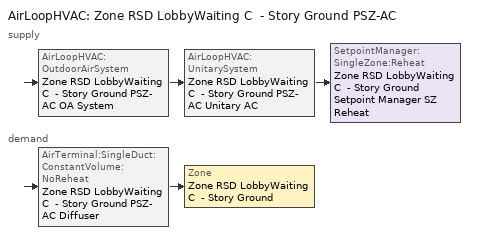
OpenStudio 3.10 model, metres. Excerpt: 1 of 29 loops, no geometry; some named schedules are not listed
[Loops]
AirLoopHVAC 'Zone RSD LobbyWaiting C  - Story Ground PSZ-AC'
 supply: AirLoopHVAC:OutdoorAirSystem 'Zone RSD LobbyWaiting C  - Story Ground PSZ-AC OA System' > AirLoopHVAC:UnitarySystem 'Zone RSD LobbyWaiting C  - Story Ground PSZ-AC Unitary AC' > SetpointManager:SingleZone:Reheat 'Zone RSD LobbyWaiting C  - Story Ground Setpoint Manager SZ Reheat'
 demand: AirTerminal:SingleDuct:ConstantVolume:NoReheat 'Zone RSD LobbyWaiting C  - Story Ground PSZ-AC Diffuser' > Zone 'Zone RSD LobbyWaiting C  - Story Ground'
[Sizing:Zone]
Zone RSD LobbyWaiting C  - Story Ground: Zone Cooling Design Supply Air Temperature Input Method=SupplyAirTemperature; Zone Cooling Design Supply Air Temperature {C}=12.7778; Zone Cooling Design Supply Air Temperature Difference {deltaC}=11.11; Zone Heating Design Supply Air Temperature Input Method=SupplyAirTemperature; Zone Heating Design Supply Air Temperature {C}=50; Zone Heating Design Supply Air Temperature Difference {deltaC}=11.11; Zone Cooling Design Supply Air Humidity Ratio {kg-H2O/kg-air}=0.0085; Zone Heating Design Supply Air Humidity Ratio {kg-H2O/kg-air}=0.008; Cooling Design Air Flow Method=DesignDay; Heating Design Air Flow Method=DesignDay; Account for Dedicated Outdoor Air System=No; Dedicated Outdoor Air System Control Strategy=NeutralSupplyAir; Dedicated Outdoor Air Low Setpoint Temperature for Design {C}=autosize; Dedicated Outdoor Air High Setpoint Temperature for Design {C}=autosize; Zone Load Sizing Method=Sensible Load Only No Latent Load; Zone Latent Cooling Design Supply Air Humidity Ratio Input Method=HumidityRatioDifference; Zone Cooling Design Supply Air Humidity Ratio Difference {kgWater/kgDryAir}=0.005; Zone Latent Heating Design Supply Air Humidity Ratio Input Method=HumidityRatioDifference; Zone Humidification Design Supply Air Humidity Ratio Difference {kgWater/kgDryAir}=0.005; Sizing Option=Coincident
[Zone equipment]
Zone RSD LobbyWaiting C  - Story Ground: Zone RSD LobbyWaiting C  - Story Ground PSZ-AC Diffuser
[AirLoopHVAC]
Zone RSD LobbyWaiting C  - Story Ground PSZ-AC: Availability Schedule=Always On Discrete; Design Supply Air Flow Rate {m3/s}=0.189802; Design Return Air Flow Fraction of Supply Air Flow=1
[Sizing:System]
Zone RSD LobbyWaiting C  - Story Ground PSZ-AC: Type of Load to Size On=Sensible; Design Outdoor Air Flow Rate {m3/s}=0.189802; Central Heating Maximum System Air Flow Ratio=1; Preheat Design Temperature {C}=7.22222; Preheat Design Humidity Ratio {kg-H2O/kg-Air}=0.008; Precool Design Temperature {C}=12.7778; Precool Design Humidity Ratio {kg-H2O/kg-Air}=0.008; Central Cooling Design Supply Air Temperature {C}=12.7778; Central Heating Design Supply Air Temperature {C}=50; Sizing Option=Coincident; 100% Outdoor Air in Cooling=No; 100% Outdoor Air in Heating=No; Central Cooling Design Supply Air Humidity Ratio {kg-H2O/kg-Air}=0.0085; Central Heating Design Supply Air Humidity Ratio {kg-H2O/kg-Air}=0.008; Cooling Design Air Flow Method=DesignDay; Heating Design Air Flow Method=DesignDay; System Outdoor Air Method=ZoneSum; Zone Maximum Outdoor Air Fraction=1; Cooling Supply Air Flow Rate Per Floor Area {m3/s-m2}=0.00996765; Cooling Fraction of Autosized Cooling Supply Air Flow Rate=1; Cooling Supply Air Flow Rate Per Unit Cooling Capacity {m3/s-W}=3.94755e-05; Heating Supply Air Flow Rate Per Floor Area {m3/s-m2}=0.00996765; Heating Fraction of Autosized Heating Supply Air Flow Rate=1; Heating Fraction of Autosized Cooling Supply Air Flow Rate=1; Heating Supply Air Flow Rate Per Unit Heating Capacity {m3/s-W}=3.15882e-05; Cooling Design Capacity Method=CoolingDesignCapacity; Cooling Design Capacity {W}=2770.8; Cooling Design Capacity Per Floor Area {W/m2}=234.7; Fraction of Autosized Cooling Design Capacity=1; Heating Design Capacity Method=HeatingDesignCapacity; Heating Design Capacity {W}=2572.01; Heating Design Capacity Per Floor Area {W/m2}=157; Fraction of Autosized Heating Design Capacity=1; Central Cooling Capacity Control Method=OnOff; Occupant Diversity=1
[SetpointManager:SingleZone:Reheat]
Zone RSD LobbyWaiting C  - Story Ground Setpoint Manager SZ Reheat: Minimum Supply Air Temperature {C}=12.7778; Maximum Supply Air Temperature {C}=50; Control Zone=Zone RSD LobbyWaiting C  - Story Ground; Setpoint Node or NodeList=Zone RSD LobbyWaiting C  - Story Ground PSZ-AC Supply Outlet Node
[Coil:Heating:Gas]
Zone RSD LobbyWaiting C  - Story Ground PSZ-AC Gas Htg Coil: Availability Schedule=Always On Discrete; Gas Burner Efficiency=0.8; Nominal Capacity {W}=7893.92; On Cycle Parasitic Electric Load {W}=0; Off Cycle Parasitic Gas Load {W}=0
[Coil:Heating:Electric]
Zone RSD LobbyWaiting C  - Story Ground PSZ-AC No Heat: Availability Schedule=Always Off Discrete; Efficiency=1; Nominal Capacity {W}=0
[Coil:Cooling:DX:SingleSpeed]
Zone RSD LobbyWaiting C  - Story Ground PSZ-AC 1spd DX AC Clg Coil 12kBtu/hr 9.7SEER 12kBtu/hr 13.0SEER: Availability Schedule=Always On Discrete; Rated Total Cooling Capacity {W}=3304.38; Rated Sensible Heat Ratio=0.800577; Rated COP {W/W}=3.91157; Rated Air Flow Rate {m3/s}=0.189802; Rated Evaporator Fan Power Per Volume Flow Rate 2017 {W/(m3/s)}=773.3; Rated Evaporator Fan Power Per Volume Flow Rate 2023 {W/(m3/s)}=934.4; Total Cooling Capacity Function of Temperature Curve=SpltAC1Sp_ClCap_fT; Total Cooling Capacity Function of Flow Fraction Curve=DXCOOL-NECB2011-REF-CAPFFLOW; Energy Input Ratio Function of Temperature Curve=SpltAC1Sp_EIR_fT; Energy Input Ratio Function of Flow Fraction Curve=DXCOOL-NECB2011-REF-COOLEIRFFLOW; Part Load Fraction Correlation Curve=DXCOOL-NECB2011-REF-COOLPLFFPLR; Minimum Outdoor Dry-Bulb Temperature for Compressor Operation {C}=-25; Nominal Time for Condensate Removal to Begin {s}=0; Ratio of Initial Moisture Evaporation Rate and Steady State Latent Capacity=0; Maximum Cycling Rate {cycles/hr}=0; Latent Capacity Time Constant {s}=0; Condenser Type=AirCooled; Evaporative Condenser Effectiveness=0.9; Evaporative Condenser Air Flow Rate {m3/s}=autosize; Evaporative Condenser Pump Rated Power Consumption {W}=autosize; Crankcase Heater Capacity {W}=0; Maximum Outdoor Dry-Bulb Temperature for Crankcase Heater Operation {C}=10; Basin Heater Capacity {W/K}=0; Basin Heater Setpoint Temperature {C}=2
[Fan:OnOff]
Zone RSD LobbyWaiting C  - Story Ground PSZ-AC Fan: Availability Schedule=Always On Discrete; Fan Total Efficiency=0.546; Pressure Rise {Pa}=622.722; Maximum Flow Rate {m3/s}=0.189802; Motor Efficiency=0.84; Motor In Airstream Fraction=1; Fan Power Ratio Function of Speed Ratio Curve=Fan On Off Power Curve 13; Fan Efficiency Ratio Function of Speed Ratio Curve=Fan On Off Efficiency Curve 13
[AirLoopHVAC:UnitarySystem]
Zone RSD LobbyWaiting C  - Story Ground PSZ-AC Unitary AC: Control Type=Load; Controlling Zone or Thermostat Location=Zone RSD LobbyWaiting C  - Story Ground; Dehumidification Control Type=None; Availability Schedule=Outage Availability Schedule; Supply Fan=Zone RSD LobbyWaiting C  - Story Ground PSZ-AC Fan; Fan Placement=DrawThrough; Supply Air Fan Operating Mode Schedule=Always On Discrete; Heating Coil=Zone RSD LobbyWaiting C  - Story Ground PSZ-AC Gas Htg Coil; DX Heating Coil Sizing Ratio=1; Cooling Coil=Zone RSD LobbyWaiting C  - Story Ground PSZ-AC 1spd DX AC Clg Coil 12kBtu/hr 9.7SEER 12kBtu/hr 13.0SEER; Use DOAS DX Cooling Coil=No; DOAS DX Cooling Coil Leaving Minimum Air Temperature {C}=2; Latent Load Control=SensibleOnlyLoadControl; Supplemental Heating Coil=Zone RSD LobbyWaiting C  - Story Ground PSZ-AC No Heat; Supply Air Flow Rate Method During Cooling Operation=SupplyAirFlowRate; Supply Air Flow Rate During Cooling Operation {m3/s}=0.189802; Supply Air Flow Rate Method During Heating Operation=SupplyAirFlowRate; Supply Air Flow Rate During Heating Operation {m3/s}=0.189802; Supply Air Flow Rate Method When No Cooling or Heating is Required=None; No Load Supply Air Flow Rate Control Set To Low Speed=Yes; Maximum Supply Air Temperature {C}=50; Maximum Outdoor Dry-Bulb Temperature for Supplemental Heater Operation {C}=21; Ancilliary On-Cycle Electric Power {W}=0; Ancilliary Off-Cycle Electric Power {W}=0
[Controller:OutdoorAir]
Zone RSD LobbyWaiting C  - Story Ground PSZ-AC OA System Controller: Minimum Outdoor Air Flow Rate {m3/s}=0.0427992; Maximum Outdoor Air Flow Rate {m3/s}=0.189802; Economizer Control Type=NoEconomizer; Economizer Control Action Type=ModulateFlow; Economizer Maximum Limit Dry-Bulb Temperature {C}=28; Economizer Maximum Limit Enthalpy {J/kg}=64000; Lockout Type=LockoutWithCompressor; Minimum Limit Type=FixedMinimum; Minimum Outdoor Air Schedule=Zone RSD LobbyWaiting C  - Story Ground PSZ-AC_night_ventcycle_schedule; Controller Mechanical Ventilation=Controller Mechanical Ventilation 14; High Humidity Control=No; High Humidity Outdoor Air Flow Ratio=1; Control High Indoor Humidity Based on Outdoor Humidity Ratio=Yes; Heat Recovery Bypass Control Type=BypassWhenWithinEconomizerLimits; Economizer Operation Staging=InterlockedWithMechanicalCooling
[Controller:MechanicalVentilation]
Controller Mechanical Ventilation 14: Availability Schedule=Always On Discrete
[AirLoopHVAC:OutdoorAirSystem]
Zone RSD LobbyWaiting C  - Story Ground PSZ-AC OA System: Controller=Zone RSD LobbyWaiting C  - Story Ground PSZ-AC OA System Controller
[AirTerminal:SingleDuct:ConstantVolume:NoReheat]
Zone RSD LobbyWaiting C  - Story Ground PSZ-AC Diffuser: Availability Schedule=Always On Discrete; Maximum Air Flow Rate {m3/s}=0.189802
[Schedule:Constant]
Name | Value
Always On Discrete; Zone RSD LobbyWaiting C  - Story Ground PSZ-AC_night_ventcycle_schedule | 1
Always Off Discrete | 0
[Curve:Exponent]
Fan On Off Power Curve 13: Coefficient1 Constant=1; Coefficient2 Constant=0; Coefficient3 Constant=0; Minimum Value of x=0; Maximum Value of x=1
[Curve:Cubic] Maximum Value of x=1
Name | Coefficient1 Constant | Coefficient2 x | Coefficient3 x**2 | Coefficient4 x**3 | Minimum Value of x
Fan On Off Efficiency Curve 13 | 1 | 0 | 0 | 0 | 0
DXCOOL-NECB2011-REF-COOLPLFFPLR | 0.0277 | 4.9151 | -8.184 | 4.2702 | 0.7
[Curve:Biquadratic] Minimum Value of x=7.22222; Maximum Value of x=29.44444; Minimum Value of y=-23.333; Maximum Value of y=46.11111
Name | Coefficient1 Constant | Coefficient2 x | Coefficient3 x**2 | Coefficient4 y | Coefficient5 y**2 | Coefficient6 x*y
SpltAC1Sp_ClCap_fT | 0.67916 | 0.016938 | 0.00069336 | 0.0045576 | -8.42e-05 | -0.00047628
SpltAC1Sp_EIR_fT | 0.739046 | -0.00778968 | 0.000128304 | -0.00027 | 0.0006642 | -0.000648
[Curve:Quadratic] Coefficient1 Constant=1; Coefficient2 x=0; Coefficient3 x**2=0; Minimum Value of x=0; Maximum Value of x=1
DXCOOL-NECB2011-REF-CAPFFLOW; DXCOOL-NECB2011-REF-COOLEIRFFLOW
